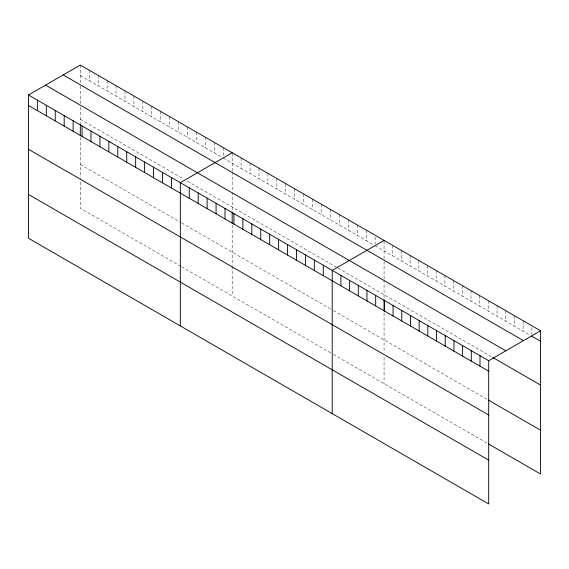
<?xml version="1.0" encoding="UTF-8"?>
<svg xmlns="http://www.w3.org/2000/svg" width="569" height="569" viewBox="0 0 569 569"><rect width="100%" height="100%" fill="white"/><g stroke="black" fill="none" stroke-linecap="round" stroke-linejoin="round"><path stroke-width="0.43" stroke-dasharray="2.85 2.13" d="M232.188 171.091L232.188 152.734M384.068 258.774L384.068 240.417M80.307 75.513L221.768 157.186M223.254 158.047L373.648 244.869M375.135 245.73L529.682 334.963M80.307 119.334L183.794 179.079M187.514 181.227L337.161 267.629M337.908 268.056L492.014 357.026M80.307 164.477L180.814 222.507M181.561 222.934L332.694 310.197M333.441 310.624L487.661 399.666M180.814 266.328L80.307 208.297L80.307 178.502M181.561 266.754L332.694 354.01M333.441 354.444L487.661 443.486M531.859 327.488L531.859 334.472M523.16 320.724L523.16 331.194M514.468 315.703L514.468 326.179M505.777 310.688L505.777 321.158M497.086 305.667L497.086 316.136M488.387 300.645L488.387 311.122M479.695 295.631L479.695 306.101M471.004 290.61L471.004 301.079M462.305 285.588L462.305 296.065M453.614 280.574L453.614 291.043M444.922 275.552L444.922 286.022M436.231 270.531L436.231 281.001M427.532 265.517L427.532 275.986M418.841 260.495L418.841 270.965M410.149 255.474L410.149 265.943M401.458 250.46L401.458 260.929M392.759 245.438L392.759 255.908M384.068 261.406L384.068 278.931M384.068 279.806L384.068 298.81M384.068 312.765L384.068 353M384.068 357.382L384.068 383.67M375.135 237.003L375.135 243.987M366.201 230.104L366.201 240.573M357.268 224.947L357.268 235.417M348.335 219.783L348.335 230.26M339.394 214.627L339.394 225.096M330.461 209.47L330.461 219.94M321.528 204.314L321.528 214.783M312.594 199.157L312.594 209.627M303.661 193.993L303.661 204.47M294.728 188.837L294.728 199.306M285.794 183.68L285.794 194.15M276.861 178.524L276.861 188.993M267.928 173.367L267.928 183.837M258.987 168.204L258.987 178.673M250.054 163.047L250.054 173.517M241.121 157.89L241.121 168.36M232.188 171.966L232.188 191.248M232.188 192.123L232.188 211.127M232.188 225.082L232.188 265.31M232.188 266.185L232.188 295.987M223.254 147.57L223.254 156.297M214.321 142.414L214.321 152.883M205.388 137.257L205.388 147.727M196.454 132.1L196.454 142.57M187.514 126.944L187.514 137.413M178.581 121.78L178.581 132.257M169.647 116.624L169.647 127.093M160.714 111.467L160.714 121.937M151.781 106.311L151.781 116.78M142.847 101.154L142.847 111.624M133.914 95.99L133.914 106.467M124.981 90.834L124.981 101.303M116.048 85.677L116.048 96.147M107.107 80.521L107.107 90.99M98.174 75.364L98.174 85.834M89.241 70.2L89.241 80.67M80.307 65.044L80.307 83.401M80.307 86.033L80.307 103.558M80.307 107.064L80.307 123.437M80.307 137.392L80.307 177.628"/><path stroke-width="0.85" d="M28.45 94.987L488.693 360.703L488.693 503.956L28.45 238.24L28.45 94.987L80.307 65.044L540.55 330.76L540.55 474.013L488.387 443.898M232.188 152.734L180.33 182.67L180.33 325.923M384.068 240.417L332.211 270.36L332.211 413.613M488.693 360.703L540.55 330.76M531.859 336.215L540.55 341.236M63.195 74.923L523.437 340.646M45.563 85.101L505.805 350.824M492.733 357.446L540.55 385.049M28.45 105.457L488.693 371.173M488.387 400.085L540.55 430.2M28.45 149.27L488.693 414.993M28.45 194.42L488.693 460.136M480.001 355.682L480.001 366.151M471.303 350.668L471.303 361.137M462.611 345.646L462.611 356.116M453.92 340.625L453.92 351.094M445.221 335.61L445.221 346.08M436.53 330.589L436.53 341.059M427.838 325.568L427.838 336.037M419.147 320.553L419.147 331.023M410.448 315.532L410.448 326.001M401.757 310.51L401.757 320.98M393.065 305.496L393.065 315.966M384.374 300.475L384.374 310.944M384.068 299.635L384.068 311.122M375.675 295.453L375.675 305.923M366.984 290.432L366.984 300.909M358.292 285.418L358.292 295.887M349.594 280.396L349.594 290.866M340.902 275.375L340.902 285.851M323.277 265.204L323.277 275.673M314.344 260.04L314.344 270.517M305.411 254.884L305.411 265.353M296.47 249.727L296.47 260.197M287.537 244.57L287.537 255.04M278.604 239.414L278.604 249.883M269.67 234.25L269.67 244.72M260.737 229.094L260.737 239.563M251.804 223.937L251.804 234.407M242.871 218.781L242.871 229.25M233.937 213.617L233.937 224.094M232.188 211.945L232.188 223.439M224.997 208.46L224.997 218.93M216.064 203.304L216.064 213.773M207.13 198.147L207.13 208.617M198.197 192.991L198.197 203.46M189.264 187.827L189.264 198.304M171.397 177.514L171.397 187.983M162.464 172.357L162.464 182.827M153.53 167.201L153.53 177.67M144.59 162.037L144.59 172.514M135.657 156.88L135.657 167.35M126.723 151.724L126.723 162.193M117.79 146.567L117.79 157.037M108.857 141.411L108.857 151.88M99.924 136.247L99.924 146.717M90.99 131.09L90.99 141.56M82.057 125.934L82.057 136.404M80.307 124.255L80.307 135.749M73.124 120.777L73.124 131.247M64.183 115.614L64.183 126.09M55.25 110.457L55.25 120.927M46.317 105.301L46.317 115.77M37.383 100.144L37.383 110.614"/></g></svg>
